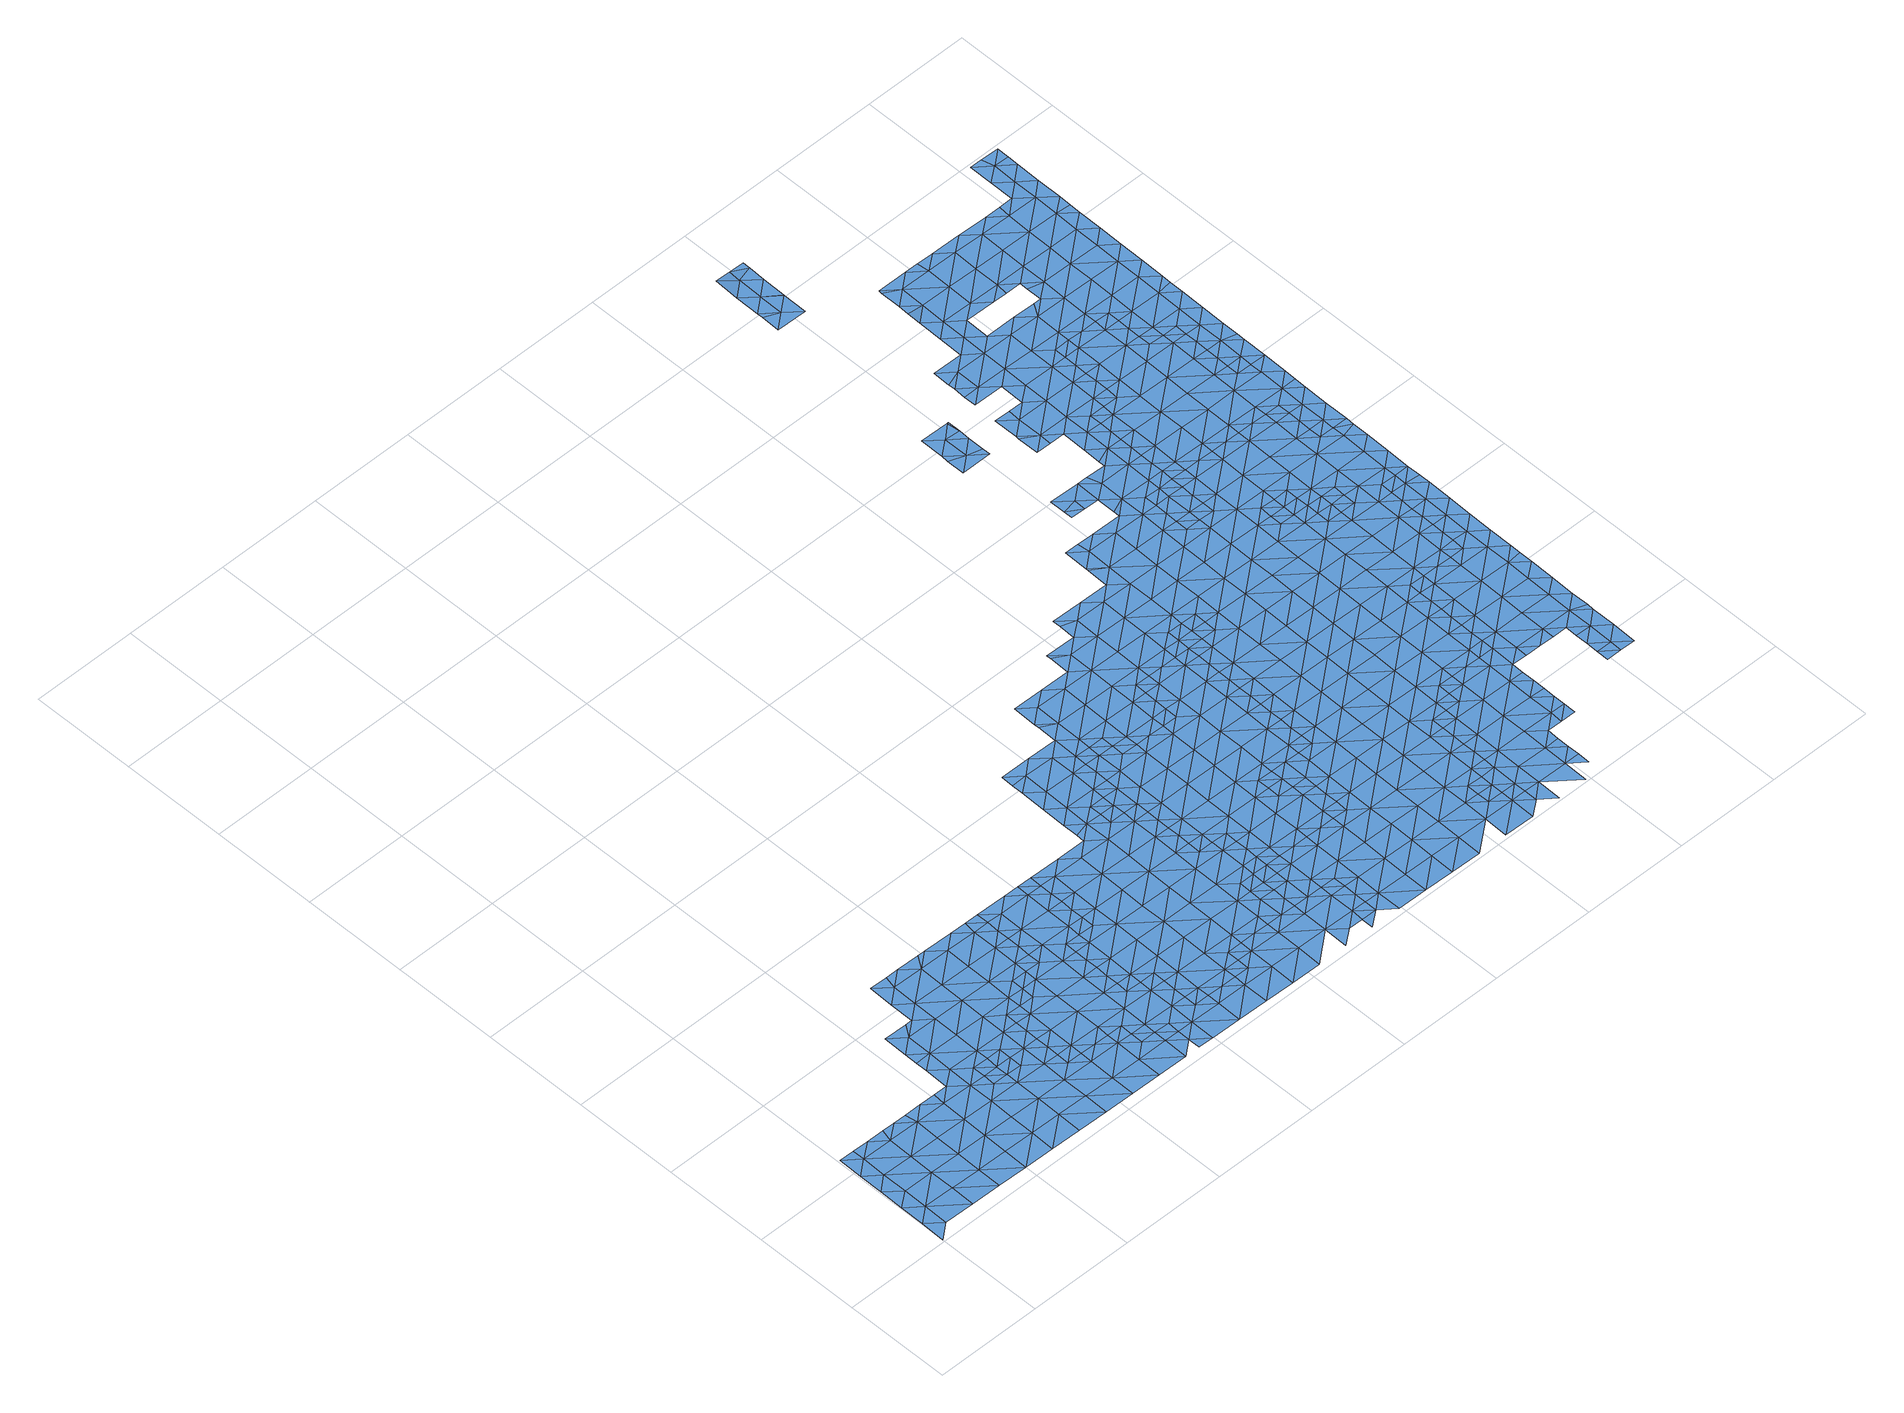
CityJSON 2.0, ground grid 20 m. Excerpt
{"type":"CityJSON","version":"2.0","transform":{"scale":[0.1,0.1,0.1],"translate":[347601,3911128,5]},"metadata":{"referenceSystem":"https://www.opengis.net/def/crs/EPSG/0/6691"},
"CityObjects":{
"waterbody1":{"type":"WaterBody","attributes":{"name":"7","class":"1140","function":"1","WaterBodyRiverFloodingRiskAttribute.description":"4","WaterBodyRiverFloodingRiskAttribute.rankOrg":"1","WaterBodyRiverFloodingRiskAttribute.adminType":"2","WaterBodyRiverFloodingRiskAttribute.scale":"L2"},"geometry":[{"type":"MultiSurface","lod":"1","boundaries":[[[0,1,2]],[[2,3,4]],[[2,1,3]],[[3,5,4]],[[4,5,6]],[[7,3,1]],[[8,6,5]],[[9,6,8]],[[10,9,8]],[[11,9,10]],[[5,12,8]],[[3,7,13]],[[5,3,12]],[[14,11,10]],[[12,3,13]],[[8,15,10]],[[16,14,10]],[[17,13,7]],[[18,16,10]],[[8,12,15]],[[10,15,18]],[[12,13,19]],[[19,13,17]],[[12,20,15]],[[18,21,16]],[[12,19,20]],[[15,22,18]],[[23,22,15]],[[23,15,20]],[[21,18,24]],[[22,24,18]],[[19,17,25]],[[26,20,19]],[[27,19,25]],[[28,24,22]],[[20,29,23]],[[19,27,26]],[[23,29,22]],[[22,30,28]],[[29,20,26]],[[25,31,27]],[[22,32,30]],[[22,29,32]],[[31,25,33]],[[26,27,31]],[[30,32,34]],[[35,32,29]],[[26,31,36]],[[29,26,37]],[[34,32,38]],[[26,36,37]],[[33,39,31]],[[40,39,33]],[[35,29,37]],[[38,32,35]],[[36,41,37]],[[38,42,43]],[[36,31,41]],[[42,38,35]],[[37,44,35]],[[41,31,39]],[[45,46,43]],[[45,47,46]],[[41,48,37]],[[49,42,35]],[[50,39,40]],[[51,49,35]],[[43,42,45]],[[51,35,44]],[[45,52,47]],[[44,37,48]],[[47,52,53]],[[48,54,44]],[[50,55,39]],[[56,42,49]],[[57,53,52]],[[41,39,55]],[[45,42,56]],[[41,58,48]],[[59,56,49]],[[48,60,54]],[[61,62,45]],[[52,63,57]],[[41,55,58]],[[45,56,61]],[[52,45,62]],[[64,55,50]],[[48,65,60]],[[59,66,56]],[[48,58,65]],[[63,52,62]],[[66,67,56]],[[68,69,66]],[[63,70,71]],[[68,60,69]],[[70,63,62]],[[58,72,65]],[[60,65,69]],[[58,55,73]],[[69,67,66]],[[74,75,71]],[[55,64,73]],[[61,56,76]],[[72,77,65]],[[77,78,65]],[[58,79,72]],[[71,70,74]],[[80,70,62]],[[69,65,78]],[[56,67,76]],[[74,81,75]],[[58,73,79]],[[62,61,80]],[[78,82,69]],[[82,83,69]],[[80,61,76]],[[64,84,73]],[[67,69,83]],[[85,72,79]],[[83,86,67]],[[70,87,74]],[[88,76,67]],[[86,88,67]],[[89,79,73]],[[90,70,80]],[[81,74,91]],[[92,89,73]],[[85,79,93]],[[92,73,84]],[[87,70,90]],[[74,87,91]],[[89,93,79]],[[94,76,88]],[[80,76,94]],[[80,95,90]],[[94,88,96]],[[95,80,94]],[[91,87,97]],[[98,93,89]],[[99,89,92]],[[90,100,87]],[[92,84,101]],[[102,100,90]],[[96,103,94]],[[104,99,92]],[[101,104,92]],[[105,103,96]],[[97,87,106]],[[90,95,102]],[[107,108,89]],[[107,89,99]],[[103,109,94]],[[98,89,108]],[[95,94,109]],[[106,87,100]],[[110,99,104]],[[101,111,104]],[[95,109,112]],[[113,110,104]],[[102,95,114]],[[106,100,115]],[[112,109,116]],[[104,111,113]],[[113,117,110]],[[114,95,112]],[[100,102,118]],[[116,119,112]],[[118,102,114]],[[115,100,118]],[[119,120,112]],[[120,121,112]],[[114,112,121]],[[122,115,118]],[[121,123,114]],[[124,118,114]],[[114,123,124]],[[118,125,122]],[[125,118,124]],[[122,125,126]]]}]},
"waterbody2":{"type":"WaterBody","attributes":{"name":"7","class":"1140","function":"1","WaterBodyRiverFloodingRiskAttribute.description":"4","WaterBodyRiverFloodingRiskAttribute.rankOrg":"2","WaterBodyRiverFloodingRiskAttribute.adminType":"2","WaterBodyRiverFloodingRiskAttribute.scale":"L2"},"geometry":[{"type":"MultiSurface","lod":"1","boundaries":[[[127,49,51]],[[54,68,127]],[[51,54,127]],[[59,49,127]],[[66,59,127]],[[51,44,54]],[[68,66,127]],[[60,68,54]]]}]},
"waterbody3":{"type":"WaterBody","attributes":{"name":"7","class":"1140","function":"1","WaterBodyRiverFloodingRiskAttribute.description":"4","WaterBodyRiverFloodingRiskAttribute.rankOrg":"2","WaterBodyRiverFloodingRiskAttribute.adminType":"2","WaterBodyRiverFloodingRiskAttribute.scale":"L2"},"geometry":[{"type":"MultiSurface","lod":"1","boundaries":[[[77,72,128]],[[78,77,128]],[[72,85,128]],[[128,129,78]],[[82,78,129]],[[83,82,129]],[[85,93,128]],[[129,130,83]],[[130,88,86]],[[86,83,130]],[[131,129,128]],[[96,88,130]],[[128,93,132]],[[98,132,93]],[[130,105,96]],[[130,129,131]],[[128,132,131]],[[98,108,132]],[[133,130,131]],[[105,130,133]],[[110,107,99]],[[134,131,132]],[[108,134,132]],[[135,105,133]],[[103,105,135]],[[108,107,136]],[[107,110,136]],[[136,134,108]],[[109,103,116]],[[131,137,133]],[[116,103,135]],[[110,117,136]],[[133,138,135]],[[139,140,111]],[[131,134,137]],[[135,119,116]],[[117,141,136]],[[113,142,117]],[[143,119,135]],[[136,144,134]],[[113,111,142]],[[133,137,138]],[[145,137,134]],[[111,140,142]],[[141,144,136]],[[142,141,117]],[[143,135,138]],[[144,145,134]],[[145,146,137]],[[147,138,137]],[[148,142,140]],[[146,147,137]],[[143,149,119]],[[147,150,138]],[[151,143,138]],[[120,119,149]],[[150,151,138]],[[121,120,149]],[[141,142,152]],[[149,153,121]],[[154,145,144]],[[123,153,124]],[[155,149,143]],[[123,121,153]],[[156,157,141]],[[141,157,144]],[[158,155,143]],[[141,152,156]],[[159,125,124]],[[143,151,158]],[[152,142,160]],[[142,148,160]],[[157,161,144]],[[144,162,154]],[[161,162,144]],[[124,153,159]],[[126,125,159]],[[163,152,160]],[[164,149,155]],[[153,149,164]],[[148,165,160]],[[153,166,159]],[[126,159,167]],[[164,155,168]],[[163,160,169]],[[165,169,160]],[[170,153,164]],[[166,167,159]],[[148,171,165]],[[168,172,164]],[[153,170,166]],[[173,172,168]],[[172,174,164]],[[170,164,174]],[[175,169,165]],[[176,167,166]],[[177,178,170]],[[177,170,174]],[[166,170,178]],[[179,176,166]],[[175,165,180]],[[179,166,178]],[[181,180,165]],[[165,171,181]],[[176,179,182]],[[171,183,181]],[[181,184,180]],[[185,184,186]],[[185,180,184]],[[187,181,183]],[[188,186,184]],[[184,189,188]],[[184,181,187]],[[183,190,187]],[[191,189,184]],[[184,187,191]],[[192,187,190]],[[193,189,191]],[[192,191,187]],[[193,191,194]],[[195,191,192]],[[194,191,195]],[[196,192,197]],[[198,194,195]],[[199,192,196]],[[192,200,195]],[[195,201,198]],[[200,201,195]],[[199,196,202]],[[192,199,200]],[[202,203,199]],[[204,201,200]],[[203,205,199]],[[206,200,199]],[[205,206,199]],[[207,204,200]],[[207,200,206]],[[207,208,204]],[[209,210,211]],[[210,212,213]],[[213,211,210]],[[214,212,210]],[[209,215,210]],[[210,216,214]],[[217,218,219]],[[210,215,216]],[[220,219,218]],[[215,220,218]],[[215,221,216]],[[215,218,221]],[[222,223,224]],[[224,216,222]],[[216,221,222]],[[225,226,227]],[[227,223,225]],[[223,222,225]],[[221,218,228]],[[225,229,226]],[[218,230,228]],[[231,229,232]],[[231,226,229]],[[222,221,233]],[[234,225,222]],[[221,228,233]],[[235,232,229]],[[236,222,233]],[[237,229,225]],[[238,239,228]],[[239,240,228]],[[234,222,236]],[[233,228,240]],[[235,229,241]],[[242,236,233]],[[243,242,233]],[[229,237,241]],[[233,240,243]],[[225,234,237]],[[244,236,242]],[[245,246,247]],[[245,241,246]],[[241,237,246]],[[234,236,244]],[[248,244,242]],[[244,249,234]],[[234,250,237]],[[251,247,246]],[[252,246,237]],[[246,253,251]],[[250,234,249]],[[248,254,244]],[[255,254,248]],[[254,256,244]],[[244,256,249]],[[237,250,252]],[[253,246,252]],[[256,257,249]],[[257,258,249]],[[249,258,250]],[[259,253,252]],[[258,260,250]],[[260,261,250]],[[252,250,261]],[[259,252,262]],[[252,261,262]],[[262,261,263]],[[263,261,264]],[[265,266,267]],[[265,262,263]],[[267,262,265]],[[264,268,263]],[[269,270,271]],[[271,266,269]],[[266,265,269]],[[272,265,263]],[[269,273,270]],[[273,274,275]],[[275,270,273]],[[263,268,272]],[[276,272,268]],[[273,277,274]],[[278,279,280]],[[280,274,277]],[[281,265,272]],[[278,280,277]],[[269,265,282]],[[269,283,273]],[[276,284,272]],[[282,265,281]],[[283,277,273]],[[285,286,287]],[[288,289,285]],[[290,278,277]],[[285,287,288]],[[283,269,282]],[[284,291,272]],[[272,291,281]],[[292,284,293]],[[292,289,288]],[[293,289,292]],[[283,294,277]],[[287,295,288]],[[296,282,281]],[[292,291,284]],[[290,277,294]],[[297,288,295]],[[292,288,297]],[[281,291,296]],[[296,298,282]],[[282,299,283]],[[300,291,292]],[[301,290,294]],[[300,292,297]],[[302,294,283]],[[303,296,291]],[[304,301,294]],[[305,291,300]],[[303,291,305]],[[282,298,299]],[[302,304,294]],[[306,298,296]],[[302,283,299]],[[296,303,306]],[[306,307,298]],[[298,307,299]],[[302,308,304]],[[309,304,308]],[[310,311,299]],[[312,309,308]],[[310,299,307]],[[302,299,311]],[[308,313,312]],[[314,313,315]],[[316,308,302]],[[314,312,313]],[[313,317,315]],[[302,311,316]],[[318,317,319]],[[320,313,308]],[[318,315,317]],[[316,320,308]],[[321,319,322]],[[320,323,313]],[[319,317,322]],[[324,321,325]],[[317,313,323]],[[325,321,322]],[[322,317,326]],[[317,323,326]],[[322,327,325]],[[328,322,326]],[[327,322,328]]]}]},
"waterbody4":{"type":"WaterBody","attributes":{"name":"7","class":"1140","function":"1","WaterBodyRiverFloodingRiskAttribute.description":"4","WaterBodyRiverFloodingRiskAttribute.rankOrg":"1","WaterBodyRiverFloodingRiskAttribute.adminType":"2","WaterBodyRiverFloodingRiskAttribute.scale":"L2"},"geometry":[{"type":"MultiSurface","lod":"1","boundaries":[[[154,329,145]],[[329,147,146]],[[146,145,329]],[[329,330,147]],[[330,151,150]],[[150,147,330]],[[154,162,329]],[[156,331,157]],[[332,155,158]],[[156,152,331]],[[158,151,332]],[[152,163,331]],[[151,330,332]],[[162,333,329]],[[331,334,157]],[[161,334,162]],[[329,335,330]],[[168,155,332]],[[161,157,334]],[[163,169,331]],[[334,333,162]],[[332,173,168]],[[329,333,335]],[[336,173,332]],[[332,330,336]],[[334,331,337]],[[331,169,337]],[[175,337,169]],[[330,335,336]],[[338,335,333]],[[336,339,173]],[[334,337,340]],[[333,334,341]],[[172,173,339]],[[175,180,337]],[[341,334,340]],[[174,172,339]],[[338,336,335]],[[342,174,339]],[[177,174,342]],[[185,186,337]],[[337,186,340]],[[338,333,341]],[[178,177,342]],[[337,180,185]],[[343,179,178]],[[343,178,342]],[[182,179,343]],[[344,345,336]],[[186,346,340]],[[344,336,338]],[[347,342,339]],[[339,336,345]],[[341,340,348]],[[182,343,349]],[[186,188,346]],[[348,340,346]],[[338,341,348]],[[347,339,345]],[[343,342,347]],[[350,349,343]],[[338,351,344]],[[188,189,346]],[[352,351,338]],[[352,338,348]],[[353,345,344]],[[343,347,350]],[[351,353,344]],[[189,354,346]],[[347,345,353]],[[355,349,350]],[[193,354,189]],[[348,346,356]],[[353,357,347]],[[347,358,350]],[[356,346,354]],[[352,348,356]],[[358,355,350]],[[352,359,351]],[[193,194,354]],[[360,359,352]],[[359,353,351]],[[360,352,356]],[[347,357,358]],[[354,361,356]],[[362,363,355]],[[354,194,361]],[[364,357,353]],[[365,360,356]],[[362,355,358]],[[366,365,356]],[[367,363,362]],[[368,364,353]],[[356,361,366]],[[194,369,361]],[[370,371,367]],[[372,358,357]],[[353,359,368]],[[369,194,198]],[[370,367,362]],[[358,373,362]],[[364,372,357]],[[374,375,371]],[[376,361,369]],[[370,374,371]],[[377,360,365]],[[373,378,362]],[[198,201,369]],[[359,379,368]],[[377,380,360]],[[378,381,362]],[[362,381,370]],[[358,372,373]],[[382,383,375]],[[374,382,375]],[[359,360,380]],[[201,384,369]],[[379,385,368]],[[385,386,368]],[[365,387,377]],[[359,380,379]],[[376,369,384]],[[388,383,382]],[[381,389,370]],[[364,368,386]],[[390,203,202]],[[391,373,372]],[[370,392,374]],[[393,372,364]],[[382,394,388]],[[395,393,364]],[[395,364,386]],[[387,396,377]],[[389,392,370]],[[204,397,201]],[[398,396,387]],[[399,379,380]],[[384,201,397]],[[374,400,382]],[[396,401,377]],[[377,401,380]],[[402,403,384]],[[404,405,372]],[[404,372,393]],[[381,406,389]],[[392,400,374]],[[391,372,405]],[[403,402,398]],[[402,384,397]],[[380,407,399]],[[408,407,380]],[[204,208,397]],[[408,380,401]],[[406,409,389]],[[410,206,205]],[[382,400,394]],[[411,398,402]],[[205,203,410]],[[203,412,410]],[[409,413,389]],[[414,392,389]],[[208,415,397]],[[413,414,389]],[[207,416,208]],[[416,206,410]],[[207,206,416]],[[402,417,411]],[[414,418,392]],[[400,419,394]],[[412,420,410]],[[418,421,392]],[[392,421,400]],[[416,415,208]],[[422,417,402]],[[402,397,422]],[[421,419,400]],[[397,415,422]],[[423,424,410]],[[424,415,416]],[[423,410,420]],[[416,410,424]],[[425,417,422]],[[426,427,421]],[[421,427,419]],[[424,428,415]],[[415,429,422]],[[427,430,419]],[[419,430,431]],[[431,430,432]],[[425,422,433]],[[426,434,427]],[[430,435,432]],[[432,435,436]],[[422,429,433]],[[437,438,439]],[[440,424,423]],[[415,428,429]],[[423,420,441]],[[442,434,438]],[[443,427,434]],[[420,444,441]],[[445,428,424]],[[443,446,427]],[[447,436,435]],[[438,437,442]],[[448,433,429]],[[449,435,430]],[[430,427,446]],[[440,423,441]],[[443,434,442]],[[450,429,428]],[[437,451,442]],[[429,452,448]],[[445,424,440]],[[445,450,428]],[[450,452,429]],[[451,453,442]],[[454,455,456]],[[457,443,442]],[[430,446,449]],[[458,456,455]],[[447,435,449]],[[459,458,455]],[[441,444,460]],[[461,446,443]],[[462,459,455]],[[440,441,460]],[[454,463,455]],[[444,464,460]],[[453,451,465]],[[466,445,440]],[[450,467,452]],[[468,447,449]],[[442,453,457]],[[469,452,467]],[[463,470,455]],[[471,469,467]],[[466,450,445]],[[472,440,460]],[[462,455,470]],[[465,473,453]],[[474,475,463]],[[443,457,461]],[[476,473,465]],[[475,471,467]],[[474,471,475]],[[449,446,477]],[[473,478,453]],[[440,472,466]],[[475,479,463]],[[466,480,450]],[[450,481,467]],[[457,453,478]],[[446,461,477]],[[468,449,477]],[[470,463,479]],[[482,472,460]],[[478,483,457]],[[484,461,457]],[[480,481,450]],[[483,484,457]],[[460,464,482]],[[467,485,475]],[[486,470,479]],[[481,485,467]],[[487,468,488]],[[489,466,472]],[[468,477,488]],[[490,479,475]],[[491,487,488]],[[492,486,479]],[[493,461,484]],[[494,489,472]],[[489,480,466]],[[494,472,482]],[[477,461,493]],[[491,488,495]],[[475,485,490]],[[484,496,493]],[[497,498,482]],[[492,479,490]],[[480,499,481]],[[482,211,494]],[[477,493,500]],[[488,477,501]],[[496,502,493]],[[501,477,500]],[[488,501,495]],[[480,489,503]],[[211,213,494]],[[212,489,494]],[[504,492,490]],[[505,492,504]],[[213,212,494]],[[482,498,211]],[[499,480,503]],[[506,505,504]],[[507,490,485]],[[497,508,498]],[[485,481,507]],[[509,500,493]],[[510,506,504]],[[511,506,510]],[[512,493,502]],[[513,511,510]],[[514,495,515]],[[481,499,507]],[[495,501,515]],[[209,211,498]],[[516,514,515]],[[517,489,212]],[[489,518,503]],[[490,519,504]],[[520,512,502]],[[521,522,523]],[[508,219,498]],[[522,513,510]],[[521,513,522]],[[517,518,489]],[[518,499,503]],[[515,524,516]],[[214,517,212]],[[525,510,504]],[[219,220,498]],[[490,507,526]],[[493,512,509]],[[527,528,529]],[[530,515,501]],[[220,215,498]],[[527,523,522]],[[529,523,527]],[[501,500,531]],[[209,498,215]],[[519,490,526]],[[532,512,520]],[[531,500,509]],[[531,530,501]],[[533,534,535]],[[510,536,522]],[[533,528,527]],[[535,528,533]],[[214,216,517]],[[537,538,499]],[[525,504,519]],[[525,536,510]],[[532,520,539]],[[536,527,522]],[[532,540,512]],[[541,542,534]],[[499,518,537]],[[533,541,534]],[[507,499,538]],[[216,224,517]],[[223,518,517]],[[509,512,540]],[[542,541,539]],[[224,223,517]],[[524,515,530]],[[543,519,526]],[[544,533,527]],[[526,507,543]],[[226,537,518]],[[545,539,541]],[[227,226,518]],[[543,507,538]],[[518,223,227]],[[531,509,546]],[[547,524,530]],[[544,527,536]],[[509,540,546]],[[548,541,533]],[[543,549,519]],[[226,231,537]],[[519,550,525]],[[551,530,531]],[[552,545,541]],[[231,232,537]],[[546,553,531]],[[537,232,538]],[[540,554,546]],[[555,536,525]],[[548,552,541]],[[533,544,556]],[[551,547,530]],[[232,557,538]],[[554,558,546]],[[519,549,550]],[[533,556,548]],[[538,559,543]],[[531,553,551]],[[560,556,544]],[[525,550,555]],[[558,561,546]],[[548,562,552]],[[543,563,549]],[[544,536,560]],[[547,564,565]],[[566,562,558]],[[566,552,562]],[[232,235,557]],[[565,564,567]],[[560,536,555]],[[538,557,559]],[[547,551,564]],[[549,563,550]],[[562,561,558]],[[568,551,553]],[[556,569,548]],[[553,546,570]],[[235,241,557]],[[571,567,572]],[[543,559,563]],[[567,564,572]],[[570,546,561]],[[570,568,553]],[[568,564,551]],[[573,562,548]],[[572,574,571]],[[556,560,575]],[[245,247,557]],[[557,247,559]],[[576,577,550]],[[557,241,245]],[[556,575,569]],[[550,563,576]],[[555,550,577]],[[555,578,560]],[[564,579,572]],[[572,580,574]],[[247,581,559]],[[582,575,560]],[[548,569,573]],[[561,562,583]],[[564,568,584]],[[578,555,577]],[[570,561,583]],[[579,564,584]],[[572,579,580]],[[562,573,583]],[[563,559,585]],[[563,586,576]],[[247,251,581]],[[585,559,581]],[[587,573,569]],[[560,578,582]],[[569,575,587]],[[570,583,588]],[[568,570,589]],[[251,253,581]],[[577,576,586]],[[587,575,582]],[[563,585,586]],[[589,570,588]],[[590,578,577]],[[591,580,579]],[[592,583,573]],[[593,594,595]],[[584,568,596]],[[593,597,598]],[[599,585,581]],[[253,599,581]],[[600,577,586]],[[597,593,595]],[[568,589,596]],[[578,601,582]],[[573,587,602]],[[603,591,579]],[[583,604,588]],[[579,584,603]],[[592,573,602]],[[605,597,595]],[[577,600,590]],[[603,584,596]],[[585,606,586]],[[607,589,588]],[[599,253,259]],[[598,597,608]],[[601,578,590]],[[601,609,582]],[[605,608,597]],[[610,585,599]],[[604,583,592]],[[611,612,591]],[[587,609,602]],[[596,589,613]],[[587,582,609]],[[612,611,605]],[[614,603,596]],[[606,585,610]],[[259,267,599]],[[615,614,596]],[[591,603,611]],[[607,588,604]],[[616,590,600]],[[615,596,613]],[[600,586,617]],[[618,608,605]],[[266,610,599]],[[611,618,605]],[[613,589,607]],[[609,619,602]],[[267,259,262]],[[267,266,599]],[[617,586,606]],[[592,602,619]],[[620,621,603]],[[603,621,611]],[[590,616,601]],[[603,614,620]],[[622,604,592]],[[270,606,610]],[[623,613,607]],[[624,608,618]],[[271,270,610]],[[616,600,617]],[[610,266,271]],[[625,622,592]],[[625,592,619]],[[621,626,611]],[[270,275,606]],[[601,627,609]],[[274,617,606]],[[628,618,611]],[[604,629,607]],[[630,623,607]],[[631,624,618]],[[275,274,606]],[[622,629,604]],[[632,619,609]],[[601,616,633]],[[274,280,617]],[[279,616,617]],[[628,631,618]],[[634,635,636]],[[637,635,634]],[[280,279,617]],[[627,601,633]],[[627,632,609]],[[636,635,638]],[[626,621,639]],[[628,611,626]],[[619,632,625]],[[630,607,629]],[[640,622,625]],[[638,641,642]],[[616,643,633]],[[644,645,631]],[[638,635,641]],[[639,646,626]],[[643,616,279]],[[647,640,625]],[[641,648,642]],[[649,650,651]],[[640,652,622]],[[653,629,622]],[[635,637,654]],[[645,644,655]],[[650,630,629]],[[649,630,650]],[[652,653,622]],[[646,639,656]],[[646,657,626]],[[631,628,644]],[[278,643,279]],[[651,658,659]],[[628,626,657]],[[625,632,647]],[[659,658,656]],[[655,660,654]],[[635,661,641]],[[662,644,628]],[[663,648,641]],[[660,655,644]],[[627,633,664]],[[665,632,627]],[[651,650,658]],[[666,667,668]],[[669,662,628]],[[669,628,657]],[[670,666,668]],[[671,650,629]],[[633,643,664]],[[635,654,672]],[[673,640,647]],[[674,629,653]],[[675,656,658]],[[278,290,643]],[[676,660,644]],[[677,678,679]],[[677,670,678]],[[678,670,668]],[[680,676,644]],[[665,627,664]],[[654,660,672]],[[647,632,681]],[[680,644,662]],[[668,667,682]],[[683,674,653]],[[684,673,647]],[[635,672,661]],[[650,685,658]],[[663,641,661]],[[658,686,675]],[[676,687,660]],[[647,681,688]],[[687,689,660]],[[660,689,672]],[[690,632,665]],[[629,674,671]],[[681,632,690]],[[691,643,290]],[[647,688,684]],[[692,678,668]],[[693,663,661]],[[683,694,674]],[[679,678,695]],[[685,650,671]],[[682,663,693]],[[658,685,686]],[[664,643,696]],[[689,697,672]],[[698,681,690]],[[668,682,699]],[[691,290,301]],[[672,700,661]],[[696,643,691]],[[701,690,665]],[[699,682,693]],[[665,664,701]],[[692,668,699]],[[702,703,694]],[[704,674,694]],[[705,686,685]],[[702,684,703]],[[301,304,691]],[[695,678,692]],[[661,706,693]],[[684,707,703]],[[671,674,704]],[[698,690,708]],[[664,696,701]],[[697,689,709]],[[700,706,661]],[[710,685,671]],[[701,711,690]],[[672,697,700]],[[704,694,703]],[[309,312,691]],[[309,691,304]],[[695,712,713]],[[690,711,708]],[[707,714,703]],[[712,695,692]],[[696,691,312]],[[705,685,715]],[[709,716,697]],[[717,671,704]],[[699,693,706]],[[312,314,696]],[[718,692,699]],[[314,315,696]],[[696,315,701]],[[713,719,720]],[[721,700,697]],[[710,671,717]],[[714,722,703]],[[723,721,697]],[[692,724,712]],[[713,712,719]],[[697,716,723]],[[725,726,714]],[[715,685,710]],[[315,318,701]],[[703,727,704]],[[728,729,720]],[[725,708,726]],[[730,699,706]],[[318,319,701]],[[701,319,711]],[[708,711,726]],[[731,706,700]],[[729,728,732]],[[733,719,712]],[[728,720,719]],[[734,731,700]],[[724,733,712]],[[726,722,714]],[[692,718,724]],[[700,721,734]],[[735,715,710]],[[699,730,718]],[[321,324,711]],[[732,736,737]],[[731,738,706]],[[739,730,706]],[[727,703,722]],[[717,704,727]],[[711,319,321]],[[740,710,717]],[[737,736,741]],[[726,711,324]],[[738,739,706]],[[732,728,736]],[[710,742,735]],[[743,719,733]],[[719,744,728]],[[718,745,724]],[[740,717,727]],[[743,744,719]],[[746,741,736]],[[740,747,710]],[[728,744,736]],[[748,730,739]],[[722,726,749]],[[750,727,722]],[[726,324,749]],[[710,747,742]],[[751,740,727]],[[752,748,739]],[[718,730,753]],[[324,325,749]],[[733,754,743]],[[744,755,736]],[[750,722,749]],[[753,730,748]],[[756,751,727]],[[718,753,745]],[[736,755,746]],[[757,742,747]],[[758,747,740]],[[759,758,740]],[[325,327,749]],[[740,751,759]],[[752,760,748]],[[761,757,747]],[[727,750,756]],[[762,750,749]],[[754,763,743]],[[327,762,749]],[[758,761,747]],[[764,744,743]],[[746,755,765]],[[766,745,753]],[[761,767,757]],[[763,764,743]],[[768,751,756]],[[769,756,750]],[[770,763,754]],[[771,748,760]],[[744,772,755]],[[769,750,762]],[[755,773,765]],[[774,766,753]],[[775,768,756]],[[764,772,744]],[[769,775,756]],[[776,771,760]],[[777,774,753]],[[753,748,777]],[[777,748,771]],[[755,772,773]],[[778,768,775]],[[763,770,779]],[[780,781,782]],[[776,783,771]],[[777,784,774]],[[785,764,763]],[[782,786,787]],[[788,763,779]],[[789,784,779]],[[789,774,784]],[[782,781,786]],[[788,785,763]],[[783,790,771]],[[791,792,793]],[[794,792,795]],[[796,783,797]],[[794,793,792]],[[797,787,796]],[[764,798,772]],[[788,779,784]],[[773,772,799]],[[787,786,796]],[[781,800,786]],[[796,790,783]],[[801,802,803]],[[801,795,792]],[[803,795,801]],[[777,771,804]],[[777,805,784]],[[791,806,792]],[[804,771,790]],[[798,764,785]],[[807,796,786]],[[808,800,809]],[[810,786,800]],[[809,802,808]],[[799,772,798]],[[806,811,792]],[[792,811,801]],[[802,801,808]],[[805,777,804]],[[812,785,788]],[[796,813,790]],[[810,800,808]],[[788,784,814]],[[815,816,801]],[[815,801,811]],[[798,817,799]],[[814,784,805]],[[808,801,816]],[[812,798,785]],[[786,810,807]],[[790,818,804]],[[816,819,808]],[[808,819,810]],[[813,796,807]],[[812,788,814]],[[812,820,798]],[[818,790,813]],[[805,804,818]],[[807,810,821]],[[810,819,821]],[[822,814,805]],[[817,798,820]],[[807,823,813]],[[824,807,821]],[[825,805,818]],[[820,826,817]],[[827,812,814]],[[807,824,823]],[[822,805,825]],[[818,813,828]],[[813,823,828]],[[829,820,812]],[[820,830,826]],[[827,814,822]],[[825,818,831]],[[818,828,831]],[[831,832,825]],[[820,829,830]],[[822,825,832]],[[812,827,829]],[[832,833,822]],[[827,822,833]],[[834,829,827]],[[835,830,836]],[[830,829,836]],[[837,827,833]],[[827,837,834]],[[838,835,836]],[[834,839,829]],[[840,835,838]],[[829,839,836]],[[838,841,840]],[[839,842,836]],[[836,842,838]],[[843,841,838]],[[844,838,842]],[[843,838,844]]]}]},
"waterbody5":{"type":"WaterBody","attributes":{"name":"7","class":"1140","function":"1","WaterBodyRiverFloodingRiskAttribute.description":"4","WaterBodyRiverFloodingRiskAttribute.rankOrg":"2","WaterBodyRiverFloodingRiskAttribute.adminType":"2","WaterBodyRiverFloodingRiskAttribute.scale":"L2"},"geometry":[{"type":"MultiSurface","lod":"1","boundaries":[[[403,398,845]],[[376,384,845]],[[366,376,845]],[[387,365,366]],[[398,387,845]],[[403,845,384]],[[361,376,366]],[[387,366,845]]]}]},
"waterbody6":{"type":"WaterBody","attributes":{"name":"7","class":"1140","function":"1","WaterBodyRiverFloodingRiskAttribute.description":"4","WaterBodyRiverFloodingRiskAttribute.rankOrg":"2","WaterBodyRiverFloodingRiskAttribute.adminType":"2","WaterBodyRiverFloodingRiskAttribute.scale":"L2"},"geometry":[{"type":"MultiSurface","lod":"1","boundaries":[[[846,847,848]],[[846,849,847]],[[850,848,847]],[[851,850,847]],[[847,852,851]],[[851,852,853]],[[854,393,395]],[[395,386,854]],[[855,401,856]],[[399,407,857]],[[434,426,438]],[[438,426,858]],[[439,438,858]],[[437,439,859]],[[859,439,860]],[[861,859,860]],[[862,859,861]],[[863,859,862]],[[451,859,863]],[[465,451,863]],[[483,478,864]],[[865,864,478]],[[865,866,864]],[[867,866,865]],[[534,866,867]],[[534,542,866]],[[854,386,857]],[[846,854,849]],[[849,852,847]],[[868,855,869]],[[529,528,870]],[[528,867,870]],[[535,867,528]],[[870,867,871]],[[850,870,871]],[[850,872,870]],[[873,872,850]],[[872,873,513]],[[511,513,873]],[[505,506,874]],[[873,874,506]],[[853,874,873]],[[853,470,874]],[[462,470,853]],[[458,459,869]],[[852,869,459]],[[852,868,869]],[[849,868,852]],[[854,868,849]],[[857,868,854]],[[407,868,857]],[[855,868,407]],[[408,855,407]],[[408,401,855]],[[385,379,857]],[[399,857,379]],[[386,385,857]],[[405,404,875]],[[875,861,405]],[[405,861,409]],[[405,409,876]],[[876,409,406]],[[413,409,860]],[[860,414,413]],[[860,858,414]],[[418,414,858]],[[425,877,417]],[[417,877,856]],[[856,877,878]],[[877,879,878]],[[879,877,880]],[[877,433,880]],[[433,448,880]],[[448,452,880]],[[486,492,874]],[[474,463,454]],[[454,456,879]],[[474,454,879]],[[474,879,471]],[[469,471,880]],[[521,523,872]],[[852,459,853]],[[456,458,869]],[[853,459,462]],[[874,470,486]],[[873,851,853]],[[505,874,492]],[[511,873,506]],[[521,872,513]],[[873,850,851]],[[872,523,870]],[[850,871,848]],[[848,871,863]],[[871,476,863]],[[871,865,476]],[[473,476,865]],[[529,870,523]],[[411,396,398]],[[411,417,856]],[[856,878,855]],[[855,878,869]],[[878,456,869]],[[878,879,456]],[[542,539,866]],[[535,534,867]],[[871,867,865]],[[866,502,864]],[[478,473,865]],[[483,864,484]],[[476,465,863]],[[862,848,863]],[[875,862,861]],[[409,861,860]],[[859,451,437]],[[439,858,860]],[[426,421,858]],[[496,484,864]],[[502,496,864]],[[539,520,866]],[[391,876,373]],[[378,373,876]],[[378,876,381]],[[520,502,866]],[[396,411,856]],[[396,856,401]],[[425,433,877]],[[418,858,421]],[[879,880,471]],[[452,469,880]],[[406,381,876]],[[391,405,876]],[[404,393,875]],[[875,393,854]],[[854,846,875]],[[846,862,875]],[[848,862,846]]]}]},
"waterbody7":{"type":"WaterBody","attributes":{"name":"7","class":"1140","function":"1","WaterBodyRiverFloodingRiskAttribute.description":"4","WaterBodyRiverFloodingRiskAttribute.rankOrg":"2","WaterBodyRiverFloodingRiskAttribute.adminType":"2","WaterBodyRiverFloodingRiskAttribute.scale":"L2"},"geometry":[{"type":"MultiSurface","lod":"1","boundaries":[[[552,566,881]],[[539,545,532]],[[881,532,545]],[[554,532,881]],[[532,554,540]],[[545,552,881]],[[881,558,554]],[[566,558,881]]]}]},
"waterbody8":{"type":"WaterBody","attributes":{"name":"7","class":"1140","function":"1","WaterBodyRiverFloodingRiskAttribute.description":"4","WaterBodyRiverFloodingRiskAttribute.rankOrg":"1","WaterBodyRiverFloodingRiskAttribute.adminType":"2","WaterBodyRiverFloodingRiskAttribute.scale":"L2"},"geometry":[{"type":"MultiSurface","lod":"1","boundaries":[[[882,883,884]],[[884,883,885]],[[886,887,883]],[[888,889,885]],[[890,883,882]],[[883,887,885]],[[891,885,887]],[[888,891,892]],[[886,883,893]],[[883,890,893]],[[889,884,885]],[[891,888,885]]]}]},
"waterbody9":{"type":"WaterBody","attributes":{"name":"7","class":"1140","function":"1","WaterBodyRiverFloodingRiskAttribute.description":"4","WaterBodyRiverFloodingRiskAttribute.rankOrg":"2","WaterBodyRiverFloodingRiskAttribute.adminType":"2","WaterBodyRiverFloodingRiskAttribute.scale":"L2"},"geometry":[{"type":"MultiSurface","lod":"1","boundaries":[[[649,651,894]],[[894,651,895]],[[620,639,621]],[[620,614,895]],[[639,620,895]],[[649,894,630]],[[895,651,659]],[[623,630,894]],[[614,894,895]],[[659,656,639]],[[894,614,615]],[[615,623,894]],[[615,613,623]],[[659,639,895]]]}]},
"waterbody10":{"type":"WaterBody","attributes":{"name":"7","class":"1140","function":"1","WaterBodyRiverFloodingRiskAttribute.description":"4","WaterBodyRiverFloodingRiskAttribute.rankOrg":"1","WaterBodyRiverFloodingRiskAttribute.adminType":"2","WaterBodyRiverFloodingRiskAttribute.scale":"L2"},"geometry":[{"type":"MultiSurface","lod":"1","boundaries":[[[896,897,898]],[[899,897,896]],[[900,901,899]],[[902,898,903]],[[904,901,900]],[[904,900,905]],[[906,907,901]],[[908,909,903]],[[898,897,903]],[[908,903,897]],[[897,907,908]],[[901,907,897]],[[897,899,901]],[[910,902,903]],[[909,910,903]],[[904,906,901]]]}]},
"waterbody11":{"type":"WaterBody","attributes":{"name":"7","class":"1140","function":"1","WaterBodyRiverFloodingRiskAttribute.description":"4","WaterBodyRiverFloodingRiskAttribute.rankOrg":"2","WaterBodyRiverFloodingRiskAttribute.adminType":"2","WaterBodyRiverFloodingRiskAttribute.scale":"L2"},"geometry":[{"type":"MultiSurface","lod":"1","boundaries":[[[702,673,684]],[[673,702,911]],[[911,653,652]],[[911,694,683]],[[683,653,911]],[[652,673,911]],[[673,652,640]],[[702,694,911]]]}]},
"waterbody12":{"type":"WaterBody","attributes":{"name":"7","class":"1140","function":"1","WaterBodyRiverFloodingRiskAttribute.description":"4","WaterBodyRiverFloodingRiskAttribute.rankOrg":"2","WaterBodyRiverFloodingRiskAttribute.adminType":"2","WaterBodyRiverFloodingRiskAttribute.scale":"L2"},"geometry":[{"type":"MultiSurface","lod":"1","boundaries":[[[681,698,912]],[[681,912,688]],[[707,688,912]],[[912,708,725]],[[725,714,707]],[[698,708,912]],[[725,707,912]],[[688,707,684]]]}]},
"waterbody13":{"type":"WaterBody","attributes":{"name":"7","class":"1140","function":"1","WaterBodyRiverFloodingRiskAttribute.description":"4","WaterBodyRiverFloodingRiskAttribute.rankOrg":"2","WaterBodyRiverFloodingRiskAttribute.adminType":"2","WaterBodyRiverFloodingRiskAttribute.scale":"L2"},"geometry":[{"type":"MultiSurface","lod":"1","boundaries":[[[752,739,738]],[[686,705,913]],[[686,913,914]],[[915,914,913]],[[914,915,916]],[[916,915,917]],[[915,918,917]],[[919,917,918]],[[920,917,919]],[[917,920,921]],[[921,920,922]],[[923,922,920]],[[780,922,923]],[[922,924,925]],[[926,925,924]],[[721,925,926]],[[925,721,723]],[[927,716,709]],[[927,921,716]],[[716,921,925]],[[709,689,927]],[[689,687,927]],[[926,731,734]],[[926,928,731]],[[738,731,928]],[[793,929,930]],[[929,931,930]],[[929,932,931]],[[929,933,932]],[[933,929,918]],[[933,918,913]],[[913,715,933]],[[933,715,735]],[[735,742,933]],[[761,758,934]],[[935,934,758]],[[936,934,935]],[[937,934,936]],[[936,935,778]],[[768,778,935]],[[759,751,935]],[[751,768,935]],[[935,758,759]],[[934,767,761]],[[934,931,767]],[[924,922,780]],[[669,657,916]],[[916,662,669]],[[938,662,916]],[[680,662,938]],[[917,927,938]],[[938,927,676]],[[742,757,932]],[[742,932,933]],[[767,931,932]],[[939,919,929]],[[919,918,929]],[[916,917,938]],[[916,657,914]],[[918,915,913]],[[675,686,914]],[[705,715,913]],[[920,939,940]],[[939,795,940]],[[794,795,939]],[[939,920,919]],[[927,917,921]],[[922,925,921]],[[938,676,680]],[[657,646,914]],[[675,914,646]],[[656,675,646]],[[793,794,939]],[[924,780,782]],[[941,760,928]],[[797,783,941]],[[941,787,797]],[[782,787,924]],[[924,787,941]],[[924,941,928]],[[926,924,928]],[[734,721,926]],[[723,716,925]],[[687,676,927]],[[942,931,937]],[[942,943,931]],[[757,767,932]],[[930,943,806]],[[806,791,930]],[[752,738,928]],[[760,752,928]],[[776,760,941]],[[783,776,941]],[[781,780,923]],[[923,920,940]],[[803,940,795]],[[791,793,930]],[[930,931,943]],[[934,937,931]],[[803,802,940]],[[802,923,940]],[[939,929,793]],[[923,802,809]],[[809,781,923]],[[800,781,809]]]}]}
},
"vertices":[
[1,4,3],[30,27,3],[2,51,3],[31,73,3],[3,97,3],[32,119,3],[4,143,3],[87,26,3],[32,166,3],[4,189,3],[33,212,3],[5,235,3],[88,118,3],[88,72,3],[33,235,3],[89,165,3],[62,234,3],[144,25,3],[90,211,3],[144,71,3],[145,117,3],[96,234,3],[147,210,3],[146,164,3],[119,233,3],[200,24,3],[202,117,3],[201,70,3],[144,233,3],[203,163,3],[175,233,3],[258,69,3],[204,209,3],[257,23,3],[206,232,3],[260,208,3],[259,116,3],[260,162,3],[232,232,3],[315,68,3],[314,22,3],[316,115,3],[261,254,3],[233,278,3],[288,184,3],[262,300,3],[233,299,3],[234,324,3],[316,161,3],[289,231,3],[371,21,3],[289,207,3],[263,347,3],[235,370,3],[317,184,3],[372,67,3],[318,253,3],[278,369,3],[372,114,3],[318,230,3],[345,183,3],[319,299,3],[319,346,3],[291,369,3],[428,20,3],[373,160,3],[346,230,3],[375,252,3],[346,207,3],[374,206,3],[320,392,3],[292,415,3],[401,136,3],[428,66,3],[321,438,3],[293,462,3],[375,298,3],[402,159,3],[402,182,3],[429,113,3],[376,345,3],[326,461,3],[402,206,3],[403,229,3],[484,19,3],[430,136,3],[403,252,3],[378,437,3],[404,275,3],[486,112,3],[377,391,3],[350,461,3],[485,65,3],[458,135,3],[432,298,3],[433,344,3],[432,274,3],[393,460,3],[486,135,3],[514,88,3],[435,436,3],[541,18,3],[434,390,3],[461,297,3],[542,65,3],[460,274,3],[407,460,3],[514,111,3],[515,134,3],[461,320,3],[542,88,3],[570,41,3],[490,343,3],[570,64,3],[491,389,3],[463,459,3],[490,320,3],[571,87,3],[491,435,3],[518,319,3],[518,342,3],[519,365,3],[494,458,3],[519,389,3],[519,412,3],[520,435,3],[520,458,3],
[317,207,3],
[430,159,3],[431,205,3],[432,251,3],[488,204,3],[487,158,3],[488,250,3],[544,157,3],[489,297,3],[543,111,3],[544,203,3],[545,249,3],[570,18,3],[598,17,3],[600,110,3],[599,64,3],[546,296,3],[600,156,3],[572,180,3],[573,203,3],[573,226,3],[655,16,3],[547,342,3],[574,249,3],[574,272,3],[628,86,3],[547,388,3],[601,179,3],[575,318,3],[628,109,3],[628,132,3],[574,295,3],[548,434,3],[656,63,3],[629,156,3],[629,179,3],[656,86,3],[604,341,3],[712,62,3],[605,433,3],[577,457,3],[603,318,3],[684,85,3],[604,387,3],[712,15,3],[632,340,3],[632,317,3],[632,363,3],[713,85,3],[606,456,3],[633,387,3],[633,410,3],[633,433,3],[741,84,3],[769,61,3],[634,456,3],[768,14,3],[770,107,3],[742,107,3],[742,130,3],[826,60,3],[770,130,3],[799,130,3],[825,13,3],[827,106,3],[883,59,3],[827,129,3],[856,129,3],[884,105,3],[911,35,3],[882,13,3],[884,128,3],[940,58,3],[940,104,3],[912,128,3],[939,35,3],[968,34,3],[941,127,3],[968,57,3],[968,80,3],[969,104,3],[969,127,3],[1281,75,3],[1281,98,3],[1253,76,3],[1253,122,3],[1253,99,3],[1282,121,3],[1309,75,3],[1310,121,3],[1337,5,3],[1337,51,3],[1309,28,3],[1309,52,3],[1338,97,3],[1339,143,3],[1311,167,3],[1311,144,3],[1340,190,3],[1312,213,3],[1311,190,3],[1394,50,3],[1340,236,3],[1393,4,3],[1312,236,3],[1312,260,3],[1395,96,3],[1396,189,3],[1341,259,3],[1396,143,3],[1397,235,3],[1422,27,3],[1423,50,3],[1423,73,3],[1369,259,3],[1424,119,3],[1423,96,3],[1453,142,3],[1370,282,3],[1398,281,3],[1370,305,3],[1452,118,3],[1453,188,3],[1454,234,3],[1398,304,3],[1455,280,3],[1427,304,3],[1481,141,3],[1481,118,3],[1481,164,3],[1482,187,3],[1482,210,3],[1455,303,3],[1482,234,3],[1483,257,3],[1484,303,3],[1512,279,3],[1511,256,3],[1512,325,3],[1484,349,3],[1484,326,3],[1540,256,3],[1513,372,3],[1485,395,3],[1485,372,3],[1568,278,3],[1514,418,3],[1486,441,3],[1486,418,3],[1568,255,3],[1515,464,3],[1515,487,3],[1487,488,3],[1486,465,3],[1569,325,3],[1570,371,3],[1571,417,3],[1597,255,3],[1595,185,3],[1595,162,3],[1623,162,3],[1624,185,3],[1596,208,3],[1544,487,3],[1625,277,3],[1625,231,3],[1596,232,3],[1572,463,3],[1652,161,3],[1626,324,3],[1653,208,3],[1627,370,3],[1628,416,3],[1653,254,3],[1572,486,3],[1628,462,3],[1654,300,3],[1600,486,3],[1654,266,3],[1655,346,3],[1656,392,3],[1629,508,3],[1601,509,3],[1656,419,3],[1656,439,3],[1601,532,3],[1630,555,3],[1602,555,3],[1602,578,3],[1657,485,3],[1631,601,3],[1602,601,3],[1603,624,3],[1658,531,3],[1603,648,3],[1632,647,3],[1659,577,3],[1604,671,3],[1632,670,3],[1660,623,3],[1660,670,3],[1660,644,3],
[601,202,3],[602,248,3],[656,109,3],[603,295,3],[658,201,3],[657,155,3],[659,247,3],[660,294,3],[713,108,3],[716,246,3],[660,340,3],[714,154,3],[715,200,3],[661,386,3],[662,432,3],[716,293,3],[717,339,3],[771,153,3],[718,385,3],[772,199,3],[691,455,3],[719,431,3],[773,292,3],[772,246,3],[774,338,3],[828,152,3],[747,454,3],[828,198,3],[775,384,3],[776,430,3],[830,291,3],[829,245,3],[856,175,3],[776,477,3],[748,470,3],[832,383,3],[857,221,3],[857,198,3],[748,500,3],[831,337,3],[884,151,3],[777,523,3],[749,546,3],[832,429,3],[804,453,3],[778,569,3],[750,593,3],[885,174,3],[886,244,3],[805,476,3],[859,313,3],[887,290,3],[805,499,3],[779,615,3],[750,614,3],[913,174,3],[859,337,3],[860,360,3],[886,221,3],[751,639,3],[834,522,3],[939,12,3],[833,453,3],[835,568,3],[860,406,3],[807,638,3],[860,383,3],[914,243,3],[941,150,3],[914,220,3],[887,313,3],[835,614,3],[915,266,3],[942,196,3],[914,197,3],[861,429,3],[861,452,3],[833,499,3],[916,312,3],[915,289,3],[862,498,3],[996,57,3],[942,220,3],[996,11,3],[862,521,3],[863,545,3],[998,149,3],[997,103,3],[971,219,3],[863,568,3],[864,637,3],[1053,10,3],[863,591,3],[999,195,3],[1053,56,3],[1054,102,3],[999,219,3],[892,590,3],[892,613,3],[1055,148,3],[1056,195,3],[893,660,3],[865,675,3],[865,683,3],[1028,218,3],[920,590,3],[894,706,3],[866,729,3],[948,543,3],[920,567,3],[919,544,3],[1111,101,3],[1110,55,3],[948,566,3],[949,612,3],[1109,9,3],[1112,147,3],[950,659,3],[923,728,3],[1056,218,3],[951,705,3],[1112,194,3],[976,543,3],[1084,217,3],[1005,565,3],[1058,310,3],[1058,333,3],[1029,311,3],[1006,611,3],[1030,334,3],[1030,357,3],[1167,54,3],[1007,658,3],[1058,356,3],[1086,310,3],[1166,8,3],[1005,542,3],[1168,146,3],[1113,240,3],[979,727,3],[1085,240,3],[1087,356,3],[1085,263,3],[1168,100,3],[1033,565,3],[1086,286,3],[1114,286,3],[1033,542,3],[1007,704,3],[1034,588,3],[1115,332,3],[1169,193,3],[1170,239,3],[1224,53,3],[1034,611,3],[1035,634,3],[1171,285,3],[1115,355,3],[980,766,3],[1008,750,3],[1225,145,3],[1172,331,3],[980,774,3],[1144,355,3],[1063,657,3],[1225,99,3],[1037,773,3],[1063,634,3],[1223,7,3],[1281,52,3],[1227,238,3],[1064,703,3],[1065,749,3],[1091,633,3],[1226,192,3],[1172,377,3],[1144,378,3],[1144,401,3],[1228,284,3],[1280,6,3],[1121,702,3],[1173,424,3],[1145,424,3],[1120,656,3],[1145,447,3],[1038,804,3],[1066,795,3],[1038,819,3],[1282,144,3],[1283,191,3],[1229,376,3],[1120,633,3],[1146,470,3],[1174,470,3],[1146,493,3],[1095,818,3],[1230,423,3],[1228,330,3],[1175,516,3],[1147,540,3],[1146,517,3],[1123,794,3],[1122,748,3],[1149,655,3],[1176,562,3],[1148,586,3],[1147,563,3],[1231,469,3],[1284,237,3],[1284,283,3],[1148,632,3],[1149,678,3],[1176,609,3],[1148,609,3],[1285,329,3],[1232,515,3],[1177,632,3],[1178,701,3],[1151,817,3],[1233,608,3],[1286,376,3],[1287,422,3],[1179,793,3],[1205,631,3],[1179,747,3],[1177,678,3],[1288,468,3],[1232,561,3],[1341,282,3],[1206,677,3],[1342,328,3],[1288,514,3],[1235,700,3],[1234,654,3],[1343,375,3],[1180,840,3],[1152,858,3],[1205,654,3],[1152,863,3],[1236,792,3],[1290,607,3],[1235,746,3],[1153,909,3],[1181,886,3],[1291,653,3],[1179,909,3],[1289,560,3],[1344,421,3],[1344,467,3],[1345,513,3],[1238,885,3],[1210,908,3],[1399,327,3],[1346,559,3],[1291,699,3],[1237,839,3],[1400,374,3],[1400,420,3],[1347,606,3],[1292,745,3],[1293,791,3],[1402,512,3],[1267,907,3],[1348,698,3],[1211,972,5],[1211,955,5],[1238,954,5],[1294,838,3],[1239,977,5],[1211,1001,5],[1456,326,3],[1401,466,3],[1403,558,3],[1348,652,3],[1295,884,3],[1349,744,3],[1267,954,4],[1457,419,3],[1350,791,3],[1268,1000,4],[1404,605,3],[1456,373,3],[1295,930,3],[1267,918,4],[1322,814,3],[1323,860,3],[1322,837,3],[1459,511,3],[1458,465,3],[1296,976,3],[1404,651,3],[1323,883,3],[1323,907,3],[1406,743,3],[1350,814,3],[1288,1000,4],[1405,697,3],[1352,929,3],[1460,604,3],[1353,975,3],[1407,790,3],[1379,813,3],[1325,999,3],[1461,650,3],[1460,558,3],[1270,1092,3],[1299,1115,3],[1270,1133,3],[1298,1092,3],[1271,1139,3],[1352,906,3],[1434,720,3],[1299,1161,3],[1271,1185,3],[1516,510,3],[1354,1022,3],[1325,1011,3],[1381,929,3],[1462,696,3],[1300,1184,3],[1379,836,3],[1407,836,3],[1379,859,3],[1434,743,3],[1435,766,3],[1327,1091,3],[1326,1045,3],[1380,906,3],[1381,952,3],[1408,882,3],[1380,882,3],[1355,1068,3],[1356,1160,3],[1382,998,3],[1328,1184,3],[1516,557,3],[1517,603,3],[1272,1254,3],[1272,1231,3],[1301,1254,3],[1381,975,3],[1273,1277,3],[1464,835,3],[1355,1114,3],[1462,719,3],[1463,789,3],[1409,905,3],[1383,1044,3],[1273,1290,3],[1302,1300,3],[1274,1323,3],[1382,1021,3],[1490,673,3],[1329,1230,3],[1463,765,3],[1491,719,3],[1465,881,3],[1437,905,3],[1383,1067,3],[1490,696,3],[1383,1090,3],[1518,649,3],[1572,509,3],[1358,1299,3],[1357,1206,3],[1491,765,3],[1330,1322,3],[1573,556,3],[1412,1113,3],[1518,672,3],[1358,1253,3],[1413,1159,3],[1574,602,3],[1491,742,3],[1519,741,3],[1520,788,3],[1465,904,3],[1414,1205,3],[1519,718,3],[1547,672,3],[1412,1090,3],[1522,880,3],[1575,648,3],[1359,1345,3],[1331,1369,3],[1548,718,3],[1494,904,3],[1440,1089,3],[1521,834,3],[1415,1298,3],[1360,1391,3],[1332,1415,3],[1441,1136,3],[1576,740,3],[1441,1113,3],[1387,1322,3],[1547,695,3],[1576,694,3],[1577,787,3],[1361,1438,3],[1332,1440,4],[1414,1252,3],[1442,1182,3],[1333,1461,4],[1388,1368,3],[1441,1159,3],[1522,903,3],[1362,1484,4],[1333,1500,4],[1442,1205,3],[1442,1228,3],[1578,833,3],[1334,1507,4],[1551,903,3],[1417,1390,3],[1418,1437,3],[1444,1321,3],[1390,1506,4],[1579,879,3],[1471,1251,3],[1632,693,3],[1633,740,3],[1606,809,3],[1471,1228,3],[1472,1297,3],[1445,1367,3],[1418,1483,4],[1634,786,3],[1579,902,3],[1607,856,3],[1606,832,3],[1499,1227,3],[1607,879,3],[1661,716,3],[1474,1389,3],[1474,1436,3],[1416,1506,4],[1486,1320,3],[1607,902,3],[1634,809,3],[1662,762,3],[1471,1366,3],[1528,1250,3],[1475,1482,4],[1447,1505,4],[1501,1320,3],[1662,793,3],[1528,1227,3],[1529,1296,3],[1663,808,3],[1502,1366,3],[1555,1134,3],[1583,1133,3],[1555,1157,3],[1556,1226,3],[1530,1342,3],[1531,1435,3],[1583,1156,3],[1555,1180,3],[1530,1388,3],[1501,1350,3],[1585,1249,3],[1637,994,3],[1638,1017,3],[1609,994,3],[1609,1017,3],[1610,1040,3],[1584,1203,3],[1556,1203,3],[1532,1481,3],[1504,1504,4],[1611,1133,3],[1639,1063,3],[1611,1087,3],[1610,1063,3],[1586,1295,3],[1586,1341,3],[1666,993,3],[1641,1202,3],[1639,1109,3],[1611,1110,3],[1640,1155,3],[1667,1039,3],[1588,1434,3],[1642,1248,3],[1587,1387,3],[1667,1055,3],[1667,1086,3],[1561,1503,3],[1642,1294,3],[1668,1132,3],[1589,1480,3],[1669,1178,3],[1644,1387,3],[1670,1224,3],[1669,1205,3],[1643,1340,3],[1591,1503,3],[1645,1433,3],[1671,1270,3],[1646,1479,3],[1618,1503,3],[1671,1317,3],[1672,1363,3],[1673,1409,3],[1674,1455,3],[1618,1549,3],[1646,1525,3],[1673,1430,3],[1647,1571,3],[1674,1502,3],[1619,1595,3],[1641,1595,3],[1675,1548,3],[1676,1594,3],[1676,1570,3],
[885,197,3],
[946,428,3],[1003,427,3],[1004,473,3],[945,381,3],[1060,472,3],[1060,426,3],[1002,380,3],[1059,379,3],[888,382,3],[944,289,3],[943,243,3],[888,336,3],[891,567,3],[947,520,3],[891,521,3],[890,475,3],[947,474,3],[1004,519,3],[1063,610,3],[1062,564,3],[1119,610,3],[1119,563,3],[944,335,3],[1001,334,3],[1118,517,3],[1061,518,3],[1117,471,3],[1116,425,3],[1116,378,3],[889,428,3],[833,476,3],[1000,242,3],[1000,288,3],[1057,287,3],[1056,241,3],
[1177,655,3],
[1157,1174,5],[1186,1163,5],[1158,1187,5],[1186,1209,5],[1214,1155,5],[1214,1186,5],[1213,1232,5],[1158,1233,5],[1157,1140,5],[1215,1207,5],[1215,1232,5],[1214,1140,5],
[1351,837,3],[1351,883,3],
[1222,1603,5],[1193,1625,5],[1222,1602,5],[1222,1648,6],[1223,1680,7],[1194,1672,6],[1221,1555,5],[1193,1579,5],[1195,1695,7],[1223,1694,7],[1166,1695,8],[1165,1649,6],[1165,1603,5],[1165,1592,5],[1164,1556,5],
[1463,742,3],
[1519,695,3],
[1466,927,3],[1409,928,3],[1467,973,3],[1410,974,3],[1467,1020,3],[1523,972,3],[1524,1019,3],[1525,1065,3],[1468,1066,3],[1526,1111,3],[1583,1110,3],[1527,1157,3],[1469,1112,3],[1470,1158,3],[1411,1067,3],[1471,1205,3],[1580,972,3],[1637,971,3],[1636,924,3],[1579,925,3],[1523,926,3],[1635,878,3],[1635,832,3],[1663,855,3],[1664,901,3],[1411,1021,3],[1581,1018,3],[1582,1064,3],[1527,1204,3],[1665,924,3],[1665,947,3]
]}
